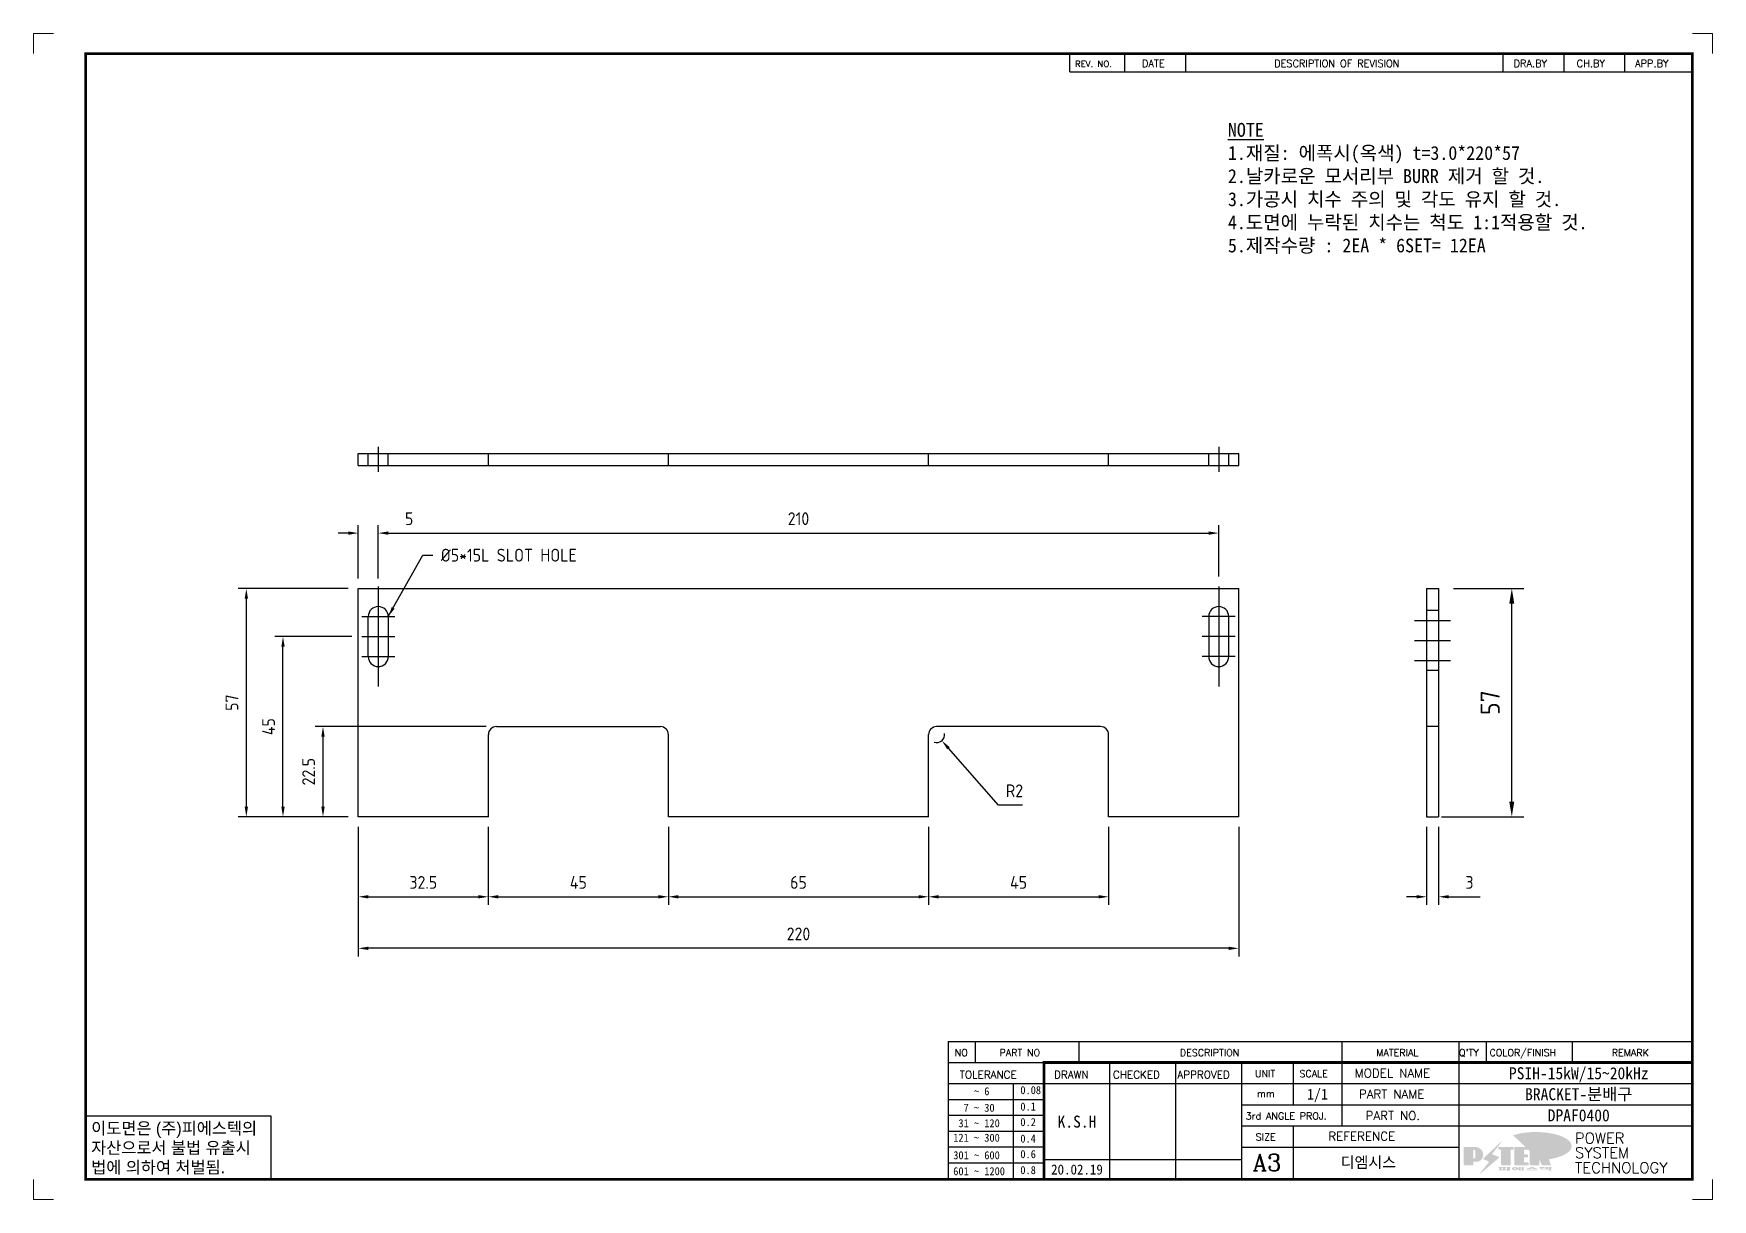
# Model space of a CAD drawing. Header units: millimetres. Extents: x 24815 to 37444, y -10619 to 6020.
# Drawn here: x 32524.7 to 32944.2, y -1528.1 to -1236.8 of the extents above; entities that cross this region are included whole.
import ezdxf
from ezdxf.enums import TextEntityAlignment as Align

# ---------------------------------------------------------------- set-up
doc = ezdxf.new("R2010")
doc.units = ezdxf.units.MM
for name, pattern in [('CENTER', [50.8, 31.75, -6.35, 6.35, -6.35]), ('HIDDEN', [9.525, 6.35, -3.175]), ('HIDDEN2', [4.7625, 3.175, -1.5875])]:
    doc.linetypes.add(name, pattern=pattern)
for name, color, linetype in [('CENTER', 1, 'CENTER'), ('FORMAT-1', 7, 'Continuous'), ('H', 2, 'HIDDEN'), ('HIDDEN', 2, 'HIDDEN'), ('line', 3, 'Continuous')]:
    doc.layers.add(name, color=color, linetype=linetype)
doc.styles.add('h1', font='')
doc.styles.add('HAN', font='')
doc.styles.add('RC', font='ROMANC.SHX')
doc.styles.add('ROMANT', font='romant')
doc.styles.get("Standard").update_dxf_attribs({"font": 'ISOCP.SHX', "bigfont": 'WHGTXT.SHX'})
doc.styles.get('h1').set_extended_font_data('New Gulim')
doc.styles.get('HAN').set_extended_font_data('GulimChe')
doc.dimstyles.new('PS-1', dxfattribs={"dimtxt": 3.2, "dimasz": 2.5, "dimexe": 2, "dimexo": 2.5, "dimgap": 2, "dimtad": 1, "dimtoh": 1, "dimrnd": 0.05, "dimzin": 12, "dimdsep": 46, "dimtxsty": 'Standard', "dimcen": 0, "dimclrt": 2, "dimazin": 3, "dimtfac": 1, "dimtofl": 0, "dimtmove": 0, "dimatfit": 3, "dimfxl": 0.18, "dimtolj": 1, "dimtzin": 0, "dimarcsym": 0})
doc.dimstyles.new('PS-1.5', dxfattribs={"dimscale": 1.5, "dimtxt": 3.2, "dimasz": 2.5, "dimexe": 2, "dimexo": 2.5, "dimgap": 2, "dimtad": 1, "dimtoh": 1, "dimrnd": 0.05, "dimzin": 12, "dimdsep": 46, "dimtxsty": 'Standard', "dimcen": 0, "dimclrt": 2, "dimazin": 3, "dimtfac": 1, "dimtofl": 0, "dimtmove": 0, "dimatfit": 3, "dimfxl": 0.18, "dimtolj": 1, "dimtzin": 0, "dimarcsym": 0})

# ---------------------------------------------------------------- blocks, each defined once
blk = doc.blocks.new('A$C19447B5D')
at = {"color": 4}
for p, q in [((-215, 12, -0.03), (5, 12, -0.03)), ((-215, -45, -0.03), (-215, 12, -0.03)), ((5, -45, -0.03), (5, 12, -0.03)), ((-212.5, -5, -0.03), (-212.5, 5, -0.03)), ((-207.5, 5, -0.03), (-207.5, -5, -0.03)), ((-2.5, 5, -0.03), (-2.5, -5, -0.03)), ((2.5, -5, -0.03), (2.5, 5, -0.03)), ((-182.5, -45), (-182.5, -24.5)), ((-180.5, -22.5), (-139.5, -22.5)), ((-137.5, -45), (-137.5, -24.5)), ((-72.5, -45), (-72.5, -24.5)), ((-29.5, -22.5), (-70.5, -22.5)), ((-27.5, -45), (-27.5, -24.5)), ((-182.5, -45), (-215, -45)), ((-72.5, -45), (-137.5, -45)), ((5, -45), (-27.5, -45))]:
    blk.add_line(p, q, dxfattribs=at)
for centre, radius, start, end in [((-210, 5, -0.03), 2.5, 0, 180), ((0, 5, -0.03), 2.5, 0, 180), ((-210, -5, -0.03), 2.5, 180, 0), ((0, -5, -0.03), 2.5, 180, 0), ((-180.5, -24.5), 2, 90, 180), ((-139.5, -24.5), 2, 0, 90), ((-70.5, -24.5), 2, 90, 180), ((-29.5, -24.5), 2, 0, 90)]:
    blk.add_arc(centre, radius, start, end, dxfattribs=at)
at = {"layer": 'CENTER', "linetype": 'CENTER', "ltscale": 3}
for p, q in [((-210, 12.5, -0.03), (-210, -12.5, -0.03)), ((0, 12.5, -0.03), (0, -12.5, -0.03)), ((-214.1, 5, -0.03), (-205.9, 5, -0.03)), ((4.1, 5, -0.03), (-4.1, 5, -0.03)), ((-214.1, 0, -0.03), (-205.9, 0, -0.03)), ((4.1, 0, -0.03), (-4.1, 0, -0.03)), ((-214.1, -5, -0.03), (-205.9, -5, -0.03)), ((4.1, -5, -0.03), (-4.1, -5, -0.03))]:
    blk.add_line(p, q, dxfattribs=at)
blk = doc.blocks.new('t3')
for p, q in [((0, 15.88), (46.25, 15.88)), ((0, 15.88), (0, 0)), ((46.25, 15.88), (46.25, 0)), ((0, 0), (46.25, 0))]:
    blk.add_line(p, q)
at = {"color": 1, "style": 'h1'}
for s, p in [('이도면은 (주)피에스텍의', (1.4, 11.29)), ('자산으로서 불법 유출시', (1.4, 6.41)), ('법에 의하여 처벌됨.', (1.4, 1.52))]:
    blk.add_text(s, height=3, dxfattribs=at).set_placement(p)
blk = doc.blocks.new('new LOGO')
at = {"layer": 'line'}
h = blk.add_hatch(color=1, dxfattribs=at)
h.paths.add_polyline_path([(41.5, 16.4), (54.3, 16.4, 1), (54.3, 82.9), (0, 82.9), (0, -0.1), (41.5, -0.1)])
h.paths.add_polyline_path([(41.5, 27.9), (41.5, 71.9), (43.6, 71.9, -0.414214), (54.6, 60.9), (54.6, 38.9, -0.414214), (43.6, 27.9)], flags=16)
h.paths.add_polyline_path([(214.7, 71.9), (227.5, 71.9), (227.5, 82.9), (159.7, 82.9), (159.7, 71.9), (172.5, 71.9), (172.5, -0.1), (214.7, -0.1)])
h.paths.add_polyline_path([(276, 37.4), (294.8, 37.4), (294.8, 49.1), (276, 49.1), (276, 71.9), (294.8, 71.9), (294.8, 82.9), (234.5, 82.9), (234.5, -0.1), (297, -0.1), (297, 10.9), (276, 10.9)])
h.paths.add_polyline_path([(347.2, 35.2), (359.7, -0.1), (400.5, -0.1), (379.6, 66.8), (399.7, 82.9), (380.6, 82.9), (347.2, 61.6), (347.2, 82.9), (305.5, 82.9), (305.5, -0.1), (347.2, -0.1)])
h = blk.add_hatch(color=250, dxfattribs=at)
h.paths.add_polyline_path([(44.5, 69.4), (46.6, 69.4, -0.129793), (52, 68, 0.221832), (43.6, 71.9), (41.5, 71.9), (41.5, 27.9), (43.6, 27.9, 0.02048), (44.5, 28)], flags=17)
h.paths.add_polyline_path([(44.5, 13.9), (57.3, 13.9, 0.72362), (77.1, 73.9, -0.679777), (54.3, 16.4), (41.5, 16.4), (41.5, -0.1), (3, -0.1), (3, -2.6), (44.5, -2.6)])
h.paths.add_polyline_path([(117.9, 14.2), (71.5, -44.4), (77.1, -39.6), (120.8, 15.6), (92, 28.9), (173.3, 106), (177.5, 111.4), (89.1, 27.6)])
h.paths.add_polyline_path([(162.7, 71.9), (162.7, 69.4), (172.5, 69.4), (172.5, 71.9)], flags=17)
h.paths.add_polyline_path([(217.7, 69.4), (230.5, 69.4), (230.5, 80.4), (227.5, 80.4), (227.5, 71.9), (214.7, 71.9), (214.7, -0.1), (175.5, -0.1), (175.5, -2.6), (217.7, -2.6)])
h.paths.add_polyline_path([(297.8, 46.6), (294.8, 46.6), (294.8, 37.4), (276, 37.4), (276, 10.9), (279, 10.9), (279, 34.9), (297.8, 34.9)])
h.paths.add_polyline_path([(300, 8.4), (297, 8.4), (297, -0.1), (237.5, -0.1), (237.5, -2.6), (300, -2.6)])
h.paths.add_polyline_path([(297.8, 80.4), (294.8, 80.4), (294.8, 71.9), (276, 71.9), (276, 49.1), (279, 49.1), (279, 69.4), (297.8, 69.4)])
h.paths.add_polyline_path([(350.2, 80.4), (347.2, 80.4), (347.2, 61.6), (350.2, 63.5)])
h.paths.add_polyline_path([(350.2, 26.7), (347.2, 35.2), (347.2, -0.1), (308.5, -0.1), (308.5, -2.6), (350.2, -2.6)])
h.paths.add_polyline_path([(402.7, 80.4), (396.5, 80.4), (379.6, 66.8), (400.5, -0.1), (361.8, -0.1), (362.7, -2.6), (403.5, -2.6), (382.6, 64.3)])
blk.add_hatch(color=5, dxfattribs=at).paths.add_polyline_path([(166.3, 35), (131, 49), (180.4, 112.7), (92, 28.9), (120.8, 15.6), (74.4, -43)])
h = blk.add_hatch(color=253, dxfattribs=at)
edge = h.paths.add_edge_path()
edge.add_ellipse((333.9, 86.4), major_axis=(-165.9, 0), ratio=0.39426, start_angle=111.51268, end_angle=334.46902)
edge.add_ellipse((314.1, 81.2), major_axis=(-153.7, 0), ratio=0.40699, start_angle=121.30662, end_angle=327.74369, ccw=False)
edge.add_line((394, 27.8), (394.7, 25.6))
h = blk.add_hatch(color=250, dxfattribs=at)
edge = h.paths.add_edge_path()
edge.add_ellipse((237.8, -17.6), major_axis=(-14.3, 0), ratio=0.526336, start_angle=192.2456, end_angle=269.07481)
edge.add_line((238.1, -10.1), (237.6, -10.1))
edge.add_ellipse((237.8, -17.6), major_axis=(-14.3, 0), ratio=0.526336, start_angle=270.92519, end_angle=449.07481)
edge.add_line((237.6, -25.1), (238.1, -25.1))
edge.add_ellipse((237.8, -17.6), major_axis=(-14.3, 0), ratio=0.526336, start_angle=450.92519, end_angle=527.7544)
edge.add_line((251.7, -19.2), (254.1, -19.2))
edge.add_line((254.1, -19.2), (254.1, -27.1))
edge.add_line((254.1, -27.1), (263.1, -27.1))
edge.add_line((263.1, -27.1), (263.1, -10.1))
edge.add_line((263.1, -10.1), (254.1, -10.1))
edge.add_line((254.1, -10.1), (254.1, -16))
edge.add_line((254.1, -16), (251.7, -16))
h.paths.add_polyline_path([(241, -16.4), (241, -18.7, -1), (234.4, -18.7), (234.4, -16.4, -1)], flags=16)
h.paths.add_polyline_path([(278.2, -10.1), (268.1, -10.1), (268.1, -27.1), (278.2, -27.1)])
h.paths.add_polyline_path([(310.3, -10.1), (310.3, -11.1, -0.157169), (289.3, -17.5), (294, -19.9, 0.128407), (316.3, -15.9, 0.128407), (338.6, -19.9), (343.3, -17.5, -0.157169), (322.2, -11.1), (322.2, -10.1)])
h.paths.add_polyline_path([(342.1, -25.1), (342.1, -22.3), (290.4, -22.3), (290.4, -25.1)])
h.paths.add_polyline_path([(352, -10.1), (352, -16.2, 0.414214), (354, -18.2), (378.7, -18.2), (378.7, -19.6), (390.2, -19.6), (390.2, -10.1), (378.7, -10.1), (378.7, -13.6), (374.7, -13.6), (374.7, -15.1), (378.7, -15.1), (378.7, -16.2), (364.7, -16.2), (364.7, -15.1), (371.2, -15.1), (371.2, -13.6), (364.7, -13.6), (364.7, -12.6), (374.7, -12.6), (374.7, -10.1)])
h.paths.add_polyline_path([(393.8, -10.1), (393.8, -19.6), (405, -19.6), (405, -10.1)])
h.paths.add_polyline_path([(405, -27.1), (405, -20.9), (356.8, -20.9), (356.8, -23), (391.8, -23), (391.8, -27.1)])
h.paths.add_polyline_path([(200.4, -10.1), (200.4, -22.3), (193.2, -22.3), (193.2, -12.6), (196.6, -12.6), (196.6, -10.1), (161, -10.1), (161, -12.6), (164.5, -12.6), (164.5, -22.3), (161, -22.3), (161, -25.1), (200.4, -25.1), (200.4, -27.1), (213.9, -27.1), (213.9, -10.1)])
h.paths.add_polyline_path([(182, -12.6), (175.6, -12.6), (175.6, -22.3), (182, -22.3)], flags=17)
blk = doc.blocks.new('format-3')
at = {"color": 3, "lineweight": 9}
for p, q in [((0, 286.3), (0, 291.3)), ((5, 291.3), (0, 291.3)), ((414.5, 291.3), (419.5, 291.3)), ((419.5, 286.3), (419.5, 291.3)), ((0, 5), (0, 0)), ((419.5, 5), (419.5, 0)), ((5, 0), (0, 0)), ((414.5, 0), (419.5, 0))]:
    blk.add_line(p, q, dxfattribs=at)
at = {"color": 180}
for p, q in [((258.97, 281.75), (258.97, 286.3)), ((272.71, 281.75), (272.71, 286.3)), ((287.94, 281.75), (287.94, 286.3)), ((367.22, 281.75), (367.22, 286.3)), ((382.45, 281.75), (382.45, 286.3)), ((397.61, 281.75), (397.61, 286.3)), ((258.97, 281.75), (414.5, 281.75)), ((228.5, 39.49), (228.5, 5)), ((228.5, 39.49), (414.5, 39.49)), ((235.29, 39.49), (235.29, 34.21)), ((261.24, 34.21), (261.24, 39.49)), ((326.9, 39.49), (326.9, 34.21)), ((356.11, 39.49), (356.11, 34.21)), ((362.93, 39.49), (362.93, 34.21)), ((384.48, 39.49), (384.48, 34.21)), ((228.5, 34.21), (252.48, 34.21)), ((268.96, 5), (268.96, 34.21)), ((285.45, 5), (285.45, 34.21)), ((301.94, 5), (301.94, 34.21)), ((314.72, 34.21), (314.72, 23.65)), ((326.9, 34.21), (326.9, 18.37)), ((356.11, 34.21), (356.11, 5)), ((228.5, 28.93), (252.48, 28.93)), ((244.89, 5.23), (244.89, 28.93)), ((252.48, 28.93), (414.5, 28.93)), ((228.5, 24.98), (252.48, 24.98)), ((228.5, 21.03), (252.48, 21.03)), ((301.94, 23.65), (414.5, 23.65)), ((228.5, 17.08), (252.48, 17.08)), ((301.94, 18.37), (414.5, 18.37)), ((314.72, 18.37), (314.72, 5)), ((228.5, 13.13), (252.48, 13.13)), ((301.94, 13.09), (356.11, 13.09)), ((228.5, 9.18), (252.48, 9.18)), ((252.48, 9.95), (301.94, 9.95))]:
    blk.add_line(p, q, dxfattribs=at)
at = {"const_width": 0.7}
blk.add_lwpolyline([(252.48, 5), (252.48, 34.21), (414.5, 34.21)], dxfattribs=at)
at = {"layer": 'FORMAT-1', "const_width": 0.7}
blk.add_lwpolyline([(13, 5), (13, 286.3), (414.5, 286.3), (414.5, 5)], close=True, dxfattribs=at)
blk.add_blockref('t3', (13, 5))
at = {"xscale": 0.05400000000000027, "yscale": 0.05400000000000027, "zscale": 0.05400000000000027}
blk.add_blockref('new LOGO', (357.35, 8.65), dxfattribs=at)
at = {"color": 2}
for s, height, style, p in [('REV. NO.', 1.56, 'RC', (260.23, 282.95)), ('DATE', 1.788, 'RC', (276.95, 282.94)), ('DESCRIPTION OF REVISION', 1.7875, 'RC', (309.98, 282.94)), ('DRA.BY', 1.788, 'RC', (369.83, 282.94)), ('CH.BY', 1.788, 'RC', (385.59, 282.94)), ('APP.BY', 1.788, 'RC', (400.18, 282.94)), ('COLOR/FINISH', 1.7424, 'RC', (363.8, 35.83)), ('NO', 1.742, 'RC', (230.16, 35.83)), ('PART NO', 1.742, 'RC', (241.36, 35.83)), ('DESCRIPTION', 1.7424, 'RC', (286.43, 35.83)), ('MATERIAL', 1.742, 'RC', (335.52, 35.83)), ("Q'TY", 1.742, 'RC', (356.17, 35.83)), ('REMARK', 1.742, 'RC', (394.37, 35.83)), (' TOLERANCE', 1.9, 'RC', (230.11, 30.22)), ('DRAWN', 1.9, 'RC', (255, 30.22)), ('CHECKED', 1.9, 'RC', (269.71, 30.22)), ('APPROVED', 1.9, 'RC', (285.8, 30.22)), ('UNIT', 1.742, 'RC', (305.19, 30.55)), ('SCALE', 1.742, 'RC', (316.32, 30.55)), ('MODEL NAME', 2.178, 'RC', (330.12, 30.46)), ('    ~ 6', 2, 'HAN', (229.8, 26.03)), ('0.08', 2, 'HAN', (246.57, 26.31)), ('mm', 1.742, 'RC', (305.67, 25.56)), ('PART NAME', 2.178, 'RC', (331.17, 25.24)), ('  7 ~ 30', 2, 'HAN', (229.8, 21.91)), ('0.1', 2, 'HAN', (246.57, 22.2)), ('3rd ANGLE PROJ.', 1.7424, 'RC', (302.87, 19.97)), ('PART NO.', 2.178, 'RC', (332.84, 19.85)), (' 31 ~ 120', 2, 'HAN', (229.8, 18.04)), ('0.2', 2, 'HAN', (246.57, 18.32)), ('REFERENCE', 2.178, 'RC', (323.52, 14.69)), ('121 ~ 300', 2, 'HAN', (229.8, 14.42)), ('0.4', 2, 'HAN', (246.57, 14.2)), ('SIZE', 1.742, 'RC', (305.39, 14.71)), ('301 ~ 600', 2, 'HAN', (229.8, 10.04)), ('0.6', 2, 'HAN', (246.57, 10.32)), ('601 ~ 1200', 2, 'HAN', (229.8, 6.05)), ('0.8', 2, 'HAN', (246.57, 6.33))]:
    blk.add_text(s, height=height, dxfattribs=dict(at, style=style)).set_placement(p)
at = {"style": 'ROMANT'}
for s, p in [('POWER', (385.15, 13.96)), ('SYSTEM', (385.15, 10.31)), ('TECHNOLOGY', (385.15, 6.56))]:
    blk.add_text(s, height=2.7, dxfattribs=at).set_placement(p)
at = {"color": 2, "lineweight": 25, "style": 'RC'}
blk.add_text('A3', height=4.182, dxfattribs=at).set_placement((304.61, 7.14))
at = {"style": 'HAN'}
for tag, height, p in [('MODEL-NAME', 3, (386.1, 31.53)), ('SCALE', 2.7, (320.81, 26.29)), ('PART-NAME', 3, (386.1, 26.29)), ('CH-BY', 3, (277.21, 19.44)), ('PART-NO', 3, (386.1, 21.01)), ('DRA-BY', 3, (260.72, 19.44)), ('APP-BY', 3, (293.7, 19.44)), ('DRA-DATE', 2.5, (260.72, 7.47)), ('CH-DATE', 2.5, (277.21, 7.47)), ('APP-DATE', 2.5, (293.7, 7.47)), ('관련업체', 3, (333.52, 9.26))]:
    blk.add_attdef(tag, text='', height=height, dxfattribs=at).set_placement(p, align=Align.MIDDLE_CENTER)
blk = doc.blocks.new('*D788')
at = {"color": 0, "lineweight": -2, "transparency": 16777216}
for p, q in [((32879.52, -1375.52), (32897.06, -1375.52)), ((32894.06, -1428.77), (32894.06, -1379.27)), ((32876.52, -1432.52), (32897.06, -1432.52))]:
    blk.add_line(p, q, dxfattribs=at)
at = {"color": 0, "transparency": 16777216}
for points in [[(32893.43, -1379.27), (32894.68, -1379.27), (32894.06, -1375.52)], [(32893.43, -1428.77), (32894.68, -1428.77), (32894.06, -1432.52)]]:
    blk.add_solid(points, dxfattribs=at)
at = {"layer": 'Defpoints', "color": 0, "transparency": 16777216}
for p in [(32875.77, -1375.52, -0.03), (32894.06, -1375.52), (32872.77, -1432.52, -0.05)]:
    blk.add_point(p, dxfattribs=at)
at = {"color": 2, "transparency": 16777216, "insert": (32888.66, -1404.02), "char_height": 4.8, "attachment_point": 5, "rotation": 90}
blk.add_mtext('\\A1;57', dxfattribs=at)
blk = doc.blocks.new('*D789')
at = {"color": 0, "lineweight": -2, "transparency": 16777216}
for p, q in [((32605.82, -1435.02), (32605.82, -1454.53)), ((32638.32, -1435.02), (32638.32, -1454.53)), ((32608.32, -1452.53), (32635.82, -1452.53))]:
    blk.add_line(p, q, dxfattribs=at)
at = {"color": 0, "transparency": 16777216}
for points in [[(32608.32, -1452.11), (32608.32, -1452.95), (32605.82, -1452.53)], [(32635.82, -1452.11), (32635.82, -1452.95), (32638.32, -1452.53)]]:
    blk.add_solid(points, dxfattribs=at)
at = {"layer": 'Defpoints', "color": 0, "transparency": 16777216}
for p in [(32605.82, -1432.52), (32638.32, -1432.52), (32638.32, -1452.53)]:
    blk.add_point(p, dxfattribs=at)
at = {"color": 2, "transparency": 16777216, "insert": (32622.07, -1448.93), "char_height": 3.2, "attachment_point": 5}
blk.add_mtext('\\A1;32.5', dxfattribs=at)
blk = doc.blocks.new('*D790')
at = {"color": 0, "lineweight": -2, "transparency": 16777216}
for p, q in [((32638.32, -1435.02), (32638.32, -1454.53)), ((32683.32, -1435.02), (32683.32, -1454.53)), ((32640.82, -1452.53), (32680.82, -1452.53))]:
    blk.add_line(p, q, dxfattribs=at)
at = {"color": 0, "transparency": 16777216}
for points in [[(32640.82, -1452.11), (32640.82, -1452.95), (32638.32, -1452.53)], [(32680.82, -1452.11), (32680.82, -1452.95), (32683.32, -1452.53)]]:
    blk.add_solid(points, dxfattribs=at)
at = {"layer": 'Defpoints', "color": 0, "transparency": 16777216}
for p in [(32638.32, -1432.52), (32683.32, -1432.52), (32683.32, -1452.53)]:
    blk.add_point(p, dxfattribs=at)
at = {"color": 2, "transparency": 16777216, "insert": (32660.82, -1448.93), "char_height": 3.2, "attachment_point": 5}
blk.add_mtext('\\A1;45', dxfattribs=at)
blk = doc.blocks.new('*D791')
at = {"color": 0, "lineweight": -2, "transparency": 16777216}
for p, q in [((32683.32, -1435.02), (32683.32, -1454.53)), ((32748.32, -1435.02), (32748.32, -1454.53)), ((32685.82, -1452.53), (32745.82, -1452.53))]:
    blk.add_line(p, q, dxfattribs=at)
at = {"color": 0, "transparency": 16777216}
for points in [[(32685.82, -1452.11), (32685.82, -1452.95), (32683.32, -1452.53)], [(32745.82, -1452.11), (32745.82, -1452.95), (32748.32, -1452.53)]]:
    blk.add_solid(points, dxfattribs=at)
at = {"layer": 'Defpoints', "color": 0, "transparency": 16777216}
for p in [(32683.32, -1432.52), (32748.32, -1432.52), (32748.32, -1452.53)]:
    blk.add_point(p, dxfattribs=at)
at = {"color": 2, "transparency": 16777216, "insert": (32715.82, -1448.93), "char_height": 3.2, "attachment_point": 5}
blk.add_mtext('\\A1;65', dxfattribs=at)
blk = doc.blocks.new('*D792')
at = {"color": 0, "lineweight": -2, "transparency": 16777216}
for p, q in [((32748.32, -1435.02), (32748.32, -1454.53)), ((32793.32, -1435.02), (32793.32, -1454.53)), ((32750.82, -1452.53), (32790.82, -1452.53))]:
    blk.add_line(p, q, dxfattribs=at)
at = {"color": 0, "transparency": 16777216}
for points in [[(32750.82, -1452.11), (32750.82, -1452.95), (32748.32, -1452.53)], [(32790.82, -1452.11), (32790.82, -1452.95), (32793.32, -1452.53)]]:
    blk.add_solid(points, dxfattribs=at)
at = {"layer": 'Defpoints', "color": 0, "transparency": 16777216}
for p in [(32748.32, -1432.52), (32793.32, -1432.52), (32793.32, -1452.53)]:
    blk.add_point(p, dxfattribs=at)
at = {"color": 2, "transparency": 16777216, "insert": (32770.82, -1448.93), "char_height": 3.2, "attachment_point": 5}
blk.add_mtext('\\A1;45', dxfattribs=at)
blk = doc.blocks.new('*D793')
at = {"color": 0, "lineweight": -2, "transparency": 16777216}
for p, q in [((32765.78, -1429.65), (32753.29, -1415.4)), ((32771.81, -1429.65), (32765.78, -1429.65))]:
    blk.add_line(p, q, dxfattribs=at)
blk.add_arc((32750.32, -1412.02), 2, 251.6197, 8.5315, dxfattribs=at)
at = {"color": 0, "transparency": 16777216}
blk.add_solid([(32753.6, -1415.13), (32752.98, -1415.68), (32751.64, -1413.52)], dxfattribs=at)
at = {"layer": 'Defpoints', "color": 0, "transparency": 16777216}
for p in [(32750.32, -1412.02), (32751.64, -1413.52)]:
    blk.add_point(p, dxfattribs=at)
at = {"color": 2, "transparency": 16777216, "insert": (32769.79, -1426.05), "char_height": 3.2, "attachment_point": 5}
blk.add_mtext('\\A1;R2', dxfattribs=at)
blk = doc.blocks.new('*D794')
at = {"color": 0, "lineweight": -2, "transparency": 16777216}
for p, q in [((32637.82, -1410.02), (32595.01, -1410.02)), ((32597.01, -1430.02), (32597.01, -1412.52)), ((32603.32, -1432.52), (32595.01, -1432.52))]:
    blk.add_line(p, q, dxfattribs=at)
at = {"color": 0, "transparency": 16777216}
for points in [[(32596.6, -1412.52), (32597.43, -1412.52), (32597.01, -1410.02)], [(32596.6, -1430.02), (32597.43, -1430.02), (32597.01, -1432.52)]]:
    blk.add_solid(points, dxfattribs=at)
at = {"layer": 'Defpoints', "color": 0, "transparency": 16777216}
for p in [(32597.01, -1410.02), (32640.32, -1410.02), (32605.82, -1432.52, -0.03)]:
    blk.add_point(p, dxfattribs=at)
at = {"color": 2, "transparency": 16777216, "insert": (32593.41, -1421.27), "char_height": 3.2, "attachment_point": 5, "rotation": 90}
blk.add_mtext('\\A1;22.5', dxfattribs=at)
blk = doc.blocks.new('*D795')
at = {"color": 0, "lineweight": -2, "transparency": 16777216}
for p, q in [((32604.22, -1387.52), (32585.01, -1387.52)), ((32587.01, -1430.02), (32587.01, -1390.02)), ((32603.32, -1432.52), (32585.01, -1432.52))]:
    blk.add_line(p, q, dxfattribs=at)
at = {"color": 0, "transparency": 16777216}
for points in [[(32586.6, -1390.02), (32587.43, -1390.02), (32587.01, -1387.52)], [(32586.6, -1430.02), (32587.43, -1430.02), (32587.01, -1432.52)]]:
    blk.add_solid(points, dxfattribs=at)
at = {"layer": 'Defpoints', "color": 0, "transparency": 16777216}
for p in [(32587.01, -1387.52), (32606.72, -1387.52), (32605.82, -1432.52)]:
    blk.add_point(p, dxfattribs=at)
at = {"color": 2, "transparency": 16777216, "insert": (32583.41, -1410.02), "char_height": 3.2, "attachment_point": 5, "rotation": 90}
blk.add_mtext('\\A1;45', dxfattribs=at)
blk = doc.blocks.new('*D796')
at = {"color": 0, "lineweight": -2, "transparency": 16777216}
for p, q in [((32603.32, -1375.52), (32575.85, -1375.52)), ((32577.85, -1378.02), (32577.85, -1430.02)), ((32603.32, -1432.52), (32575.85, -1432.52))]:
    blk.add_line(p, q, dxfattribs=at)
at = {"color": 0, "transparency": 16777216}
for points in [[(32577.44, -1378.02), (32578.27, -1378.02), (32577.85, -1375.52)], [(32577.44, -1430.02), (32578.27, -1430.02), (32577.85, -1432.52)]]:
    blk.add_solid(points, dxfattribs=at)
at = {"layer": 'Defpoints', "color": 0, "transparency": 16777216}
for p in [(32605.82, -1375.52, -0.03), (32577.85, -1432.52), (32605.82, -1432.52, -0.03)]:
    blk.add_point(p, dxfattribs=at)
at = {"color": 2, "transparency": 16777216, "insert": (32574.25, -1404.02), "char_height": 3.2, "attachment_point": 5, "rotation": 90}
blk.add_mtext('\\A1;57', dxfattribs=at)
blk = doc.blocks.new('*D797')
at = {"color": 0, "lineweight": -2, "transparency": 16777216}
for p, q in [((32872.77, -1435.02), (32872.77, -1454.53)), ((32875.77, -1435.02), (32875.77, -1454.53)), ((32870.27, -1452.53), (32867.77, -1452.53)), ((32878.27, -1452.53), (32886.19, -1452.53))]:
    blk.add_line(p, q, dxfattribs=at)
at = {"color": 0, "transparency": 16777216}
for points in [[(32870.27, -1452.11), (32870.27, -1452.95), (32872.77, -1452.53)], [(32878.27, -1452.11), (32878.27, -1452.95), (32875.77, -1452.53)]]:
    blk.add_solid(points, dxfattribs=at)
at = {"layer": 'Defpoints', "color": 0, "transparency": 16777216}
for p in [(32872.77, -1432.52), (32875.77, -1432.52), (32875.77, -1452.53)]:
    blk.add_point(p, dxfattribs=at)
at = {"color": 2, "transparency": 16777216, "insert": (32883.48, -1448.93), "char_height": 3.2, "attachment_point": 5}
blk.add_mtext('\\A1;3', dxfattribs=at)
blk = doc.blocks.new('*D798')
at = {"color": 0, "lineweight": -2, "transparency": 16777216}
for p, q in [((32605.82, -1435.02), (32605.82, -1467.41)), ((32825.82, -1435.02), (32825.82, -1467.41)), ((32823.32, -1465.41), (32608.32, -1465.41))]:
    blk.add_line(p, q, dxfattribs=at)
at = {"color": 0, "transparency": 16777216}
for points in [[(32608.32, -1465), (32608.32, -1465.83), (32605.82, -1465.41)], [(32823.32, -1465), (32823.32, -1465.83), (32825.82, -1465.41)]]:
    blk.add_solid(points, dxfattribs=at)
at = {"layer": 'Defpoints', "color": 0, "transparency": 16777216}
for p in [(32605.82, -1432.52), (32825.82, -1432.52), (32605.82, -1465.41)]:
    blk.add_point(p, dxfattribs=at)
at = {"color": 2, "transparency": 16777216, "insert": (32715.82, -1461.81), "char_height": 3.2, "attachment_point": 5}
blk.add_mtext('\\A1;220', dxfattribs=at)
blk = doc.blocks.new('*D799')
at = {"color": 0, "lineweight": -2, "transparency": 16777216}
for p, q in [((32603.32, -1361.66), (32600.82, -1361.66)), ((32605.82, -1373.02), (32605.82, -1359.66)), ((32610.82, -1373.02), (32610.82, -1359.66)), ((32613.32, -1361.66), (32621.23, -1361.66))]:
    blk.add_line(p, q, dxfattribs=at)
at = {"color": 0, "transparency": 16777216}
for points in [[(32603.32, -1361.24), (32603.32, -1362.08), (32605.82, -1361.66)], [(32613.32, -1361.24), (32613.32, -1362.08), (32610.82, -1361.66)]]:
    blk.add_solid(points, dxfattribs=at)
at = {"layer": 'Defpoints', "color": 0, "transparency": 16777216}
for p in [(32610.82, -1361.66), (32605.82, -1375.52), (32610.82, -1375.52)]:
    blk.add_point(p, dxfattribs=at)
at = {"color": 2, "transparency": 16777216, "insert": (32618.53, -1358.06), "char_height": 3.2, "attachment_point": 5}
blk.add_mtext('\\A1;5', dxfattribs=at)
blk = doc.blocks.new('*D800')
at = {"color": 0, "lineweight": -2, "transparency": 16777216}
for p, q in [((32610.82, -1373.02), (32610.82, -1359.66)), ((32613.32, -1361.66), (32818.32, -1361.66)), ((32820.82, -1372.52), (32820.82, -1359.66))]:
    blk.add_line(p, q, dxfattribs=at)
at = {"color": 0, "transparency": 16777216}
for points in [[(32613.32, -1361.24), (32613.32, -1362.08), (32610.82, -1361.66)], [(32818.32, -1361.24), (32818.32, -1362.08), (32820.82, -1361.66)]]:
    blk.add_solid(points, dxfattribs=at)
at = {"layer": 'Defpoints', "color": 0, "transparency": 16777216}
for p in [(32820.82, -1361.66), (32610.82, -1375.52), (32820.82, -1375.02)]:
    blk.add_point(p, dxfattribs=at)
at = {"color": 2, "transparency": 16777216, "insert": (32715.82, -1358.06), "char_height": 3.2, "attachment_point": 5}
blk.add_mtext('\\A1;210', dxfattribs=at)

msp = doc.modelspace()

# ---------------------------------------------------------------- linework, layer by layer
at = {"color": 4}
for p, q in [((32605.82239, -1344.73097), (32605.82239, -1341.73097)), ((32605.82239, -1341.73097, 0.0254), (32825.82239, -1341.73097, 0.0254)), ((32825.82239, -1344.73097), (32825.82239, -1341.73097)), ((32605.82239, -1344.73097, 0.0254), (32825.82239, -1344.73097, 0.0254)), ((32872.77415, -1375.51968), (32875.77415, -1375.51968)), ((32872.77415, -1375.51968), (32872.77415, -1432.51889, -0.0254)), ((32875.77415, -1375.51968), (32875.77415, -1432.51889, -0.0254)), ((32872.77415, -1432.51889), (32875.77415, -1432.51889))]:
    msp.add_line(p, q, dxfattribs=at)
at = {"color": 2, "linetype": 'HIDDEN2'}
for p, q in [((32875.77415, -1381.01968, 0.0254), (32872.77415, -1381.01968, 0.0254)), ((32875.77415, -1396.01968, 0.0254), (32872.77415, -1396.01968, 0.0254))]:
    msp.add_line(p, q, dxfattribs=at)
at = {"layer": 'CENTER', "linetype": 'CENTER', "ltscale": 3}
for p, q in [((32610.82239, -1340.12938, 0.0254), (32610.82239, -1346.33257, 0.0254)), ((32820.82239, -1340.12938, 0.0254), (32820.82239, -1346.33257, 0.0254)), ((32869.77415, -1383.51968), (32878.77415, -1383.51968)), ((32869.77415, -1388.51968), (32878.77415, -1388.51968)), ((32869.77415, -1393.51968), (32878.77415, -1393.51968))]:
    msp.add_line(p, q, dxfattribs=at)
at = {"layer": 'H', "ltscale": 3}
for p, q in [((32608.32239, -1344.73097, 0.0254), (32608.32239, -1341.73097, 0.0254)), ((32613.32239, -1344.73097, 0.0254), (32613.32239, -1341.73097, 0.0254)), ((32638.32239, -1344.73097, 0.0508), (32638.32239, -1341.73097, 0.0508)), ((32683.32239, -1344.73097, 0.0508), (32683.32239, -1341.73097, 0.0508)), ((32748.32239, -1344.73097, 0.0508), (32748.32239, -1341.73097, 0.0508)), ((32793.32239, -1344.73097, 0.0508), (32793.32239, -1341.73097, 0.0508)), ((32818.32239, -1344.73097, 0.0254), (32818.32239, -1341.73097, 0.0254)), ((32823.32239, -1344.73097, 0.0254), (32823.32239, -1341.73097, 0.0254))]:
    msp.add_line(p, q, dxfattribs=at)
at = {"layer": 'HIDDEN', "ltscale": 10}
msp.add_line((32875.77415, -1410.01889, 0.0254), (32872.77415, -1410.01889, 0.0254), dxfattribs=at)

# ---------------------------------------------------------------- block references
ref = msp.add_blockref('format-3', (32524.68937, -1528.14758))
ref.add_attrib('DRA-DATE', '20.02.19', dxfattribs={"height": 2.5, "style": 'HAN'}).set_placement((32785.40941, -1520.67258), align=Align.MIDDLE_CENTER)
ref.add_attrib('DRA-BY', 'K.S.H', dxfattribs={"height": 3, "style": 'HAN'}).set_placement((32785.40941, -1508.70546), align=Align.MIDDLE_CENTER)
ref.add_attrib('MODEL-NAME', 'PSIH-15kW/15~20kHz', dxfattribs={"lineweight": 35, "height": 3, "style": 'HAN'}).set_placement((32910.78486, -1496.62247), align=Align.MIDDLE_CENTER)
ref.add_attrib('PART-NAME', 'BRACKET-분배구', dxfattribs={"lineweight": 35, "height": 3, "style": 'HAN'}).set_placement((32910.78486, -1501.85334), align=Align.MIDDLE_CENTER)
ref.add_attrib('PART-NO', 'DPAF0400', dxfattribs={"lineweight": 35, "height": 3, "style": 'HAN'}).set_placement((32910.78486, -1507.13334), align=Align.MIDDLE_CENTER)
ref.add_attrib('SCALE', '1/1', dxfattribs={"height": 2.7, "style": 'HAN'}).set_placement((32845.49747, -1501.85334), align=Align.MIDDLE_CENTER)
ref.add_attrib('관련업체', '디엠시스', dxfattribs={"height": 2.75, "style": 'HAN'}).set_placement((32858.21268, -1518.88489), align=Align.MIDDLE_CENTER)
msp.add_blockref('A$C19447B5D', (32820.82239, -1387.51968))

# ---------------------------------------------------------------- texts
at = {"color": 2, "insert": (32823.12903, -1259.16817), "char_height": 3.465, "attachment_point": 1, "style": 'HAN'}
msp.add_mtext_dynamic_manual_height_columns('{\\LNOTE\\P}1.재질: 에폭시(옥색) t=3.0*220*57\\P2.날카로운 모서리부 BURR 제거 할 것.\\P3.가공시 치수 주의 및 각도 유지 할 것.\\P4.도면에 누락된 치수는 척도 1:1적용할 것.\\P{\\C1;5.제작수량 : 2EA * 6SET= 12EA}', width=557.9786429, gutter_width=769.29545, heights=[0], dxfattribs=at)
at = {"color": 2, "insert": (32626.44892, -1365.57691), "char_height": 3.2, "attachment_point": 1}
msp.add_mtext('%%C5*15L SLOT HOLE', dxfattribs=at)

# ---------------------------------------------------------------- dimensions: what is measured, and where the dimension line sits
for base, p1, p2, override, picture, middle in [((32610.82239, -1361.6613, -0.0254), (32605.82239, -1375.51968, -0.0254), (32610.82239, -1375.51968, -0.0254), {"dimarcsym": 1}, '*D799', (32618.52866, -1358.0613, -0.0254)), ((32820.82239, -1361.6613, -0.0254), (32610.82239, -1375.51968, -0.0254), (32820.82239, -1375.01968, -0.0254), {"dimtmove": 1, "dimarcsym": 1}, '*D800', (32715.82239, -1358.06098, -0.0254)), ((32638.32239, -1452.52966), (32605.82239, -1432.51968), (32638.32239, -1432.51968), {"dimarcsym": 1}, '*D789', (32622.07239, -1448.92935)), ((32605.82239, -1465.41291), (32825.82239, -1432.51968), (32605.82239, -1432.51968), {"dimarcsym": 1}, '*D798', (32715.82239, -1461.81259)), ((32683.32239, -1452.52966), (32638.32239, -1432.51968), (32683.32239, -1432.51968), {"dimtmove": 1, "dimarcsym": 1}, '*D790', (32660.82239, -1448.92966)), ((32748.32239, -1452.52966), (32683.32239, -1432.51968), (32748.32239, -1432.51968), {"dimtmove": 1, "dimarcsym": 1}, '*D791', (32715.82239, -1448.92966)), ((32793.32239, -1452.52966), (32748.32239, -1432.51968), (32793.32239, -1432.51968), {"dimtmove": 1, "dimarcsym": 1}, '*D792', (32770.82239, -1448.92966)), ((32875.77415, -1452.52966), (32872.77415, -1432.51889), (32875.77415, -1432.51889), {"dimarcsym": 1}, '*D797', (32883.48043, -1448.92966))]:
    dim = msp.add_linear_dim(base=base, p1=p1, p2=p2, dimstyle='PS-1', override=override)
    dim.commit()
    dim.dimension.update_dxf_attribs({"geometry": picture, "text_midpoint": middle})
for base, p1, p2, picture, middle in [((32577.85234, -1432.51968), (32605.82239, -1375.51968, -0.0254), (32605.82239, -1432.51968, -0.0254), '*D796', (32574.25234, -1404.01968)), ((32587.0127, -1387.51968, -0.0254), (32605.82239, -1432.51968, -0.0254), (32606.72079, -1387.51968, -0.0254), '*D795', (32583.4127, -1410.01968, -0.0254)), ((32597.0127, -1410.01968), (32605.82239, -1432.51968, -0.0254), (32640.32239, -1410.01968), '*D794', (32593.41239, -1421.26968))]:
    dim = msp.add_linear_dim(base=base, p1=p1, p2=p2, angle=90, dimstyle='PS-1', override={"dimarcsym": 1})
    dim.commit()
    dim.dimension.update_dxf_attribs({"geometry": picture, "text_midpoint": middle})
dim = msp.add_linear_dim(base=(32894.05958, -1375.51968, 0.0254), p1=(32872.77415, -1432.51889, -0.0254), p2=(32875.77415, -1375.51968), angle=90, dimstyle='PS-1.5')
dim.commit()
dim.dimension.update_dxf_attribs({"geometry": '*D788', "text_midpoint": (32888.65958, -1404.01928, 0.0254)})
dim = msp.add_radius_dim(center=(32750.32239, -1412.01968), mpoint=(32751.6407, -1413.52369), dimstyle='PS-1', override={"dimarcsym": 1})
dim.commit()
dim.dimension.update_dxf_attribs({"geometry": '*D793', "text_midpoint": (32769.79471, -1429.65297), "dimtype": 164})

# ---------------------------------------------------------------- leaders
at = {"annotation_type": 0, "has_hookline": 1, "hookline_direction": 0, "text_width": 36.13333}
msp.add_leader([(32613.32239, -1382.51968, -0.0254), (32621.94892, -1367.17691), (32624.44892, -1367.17691)], dimstyle='PS-1', override={"dimgap": 2, "dimtad": 0, "dimarcsym": 1}, dxfattribs=at)

doc.saveas('drawing.dxf')
